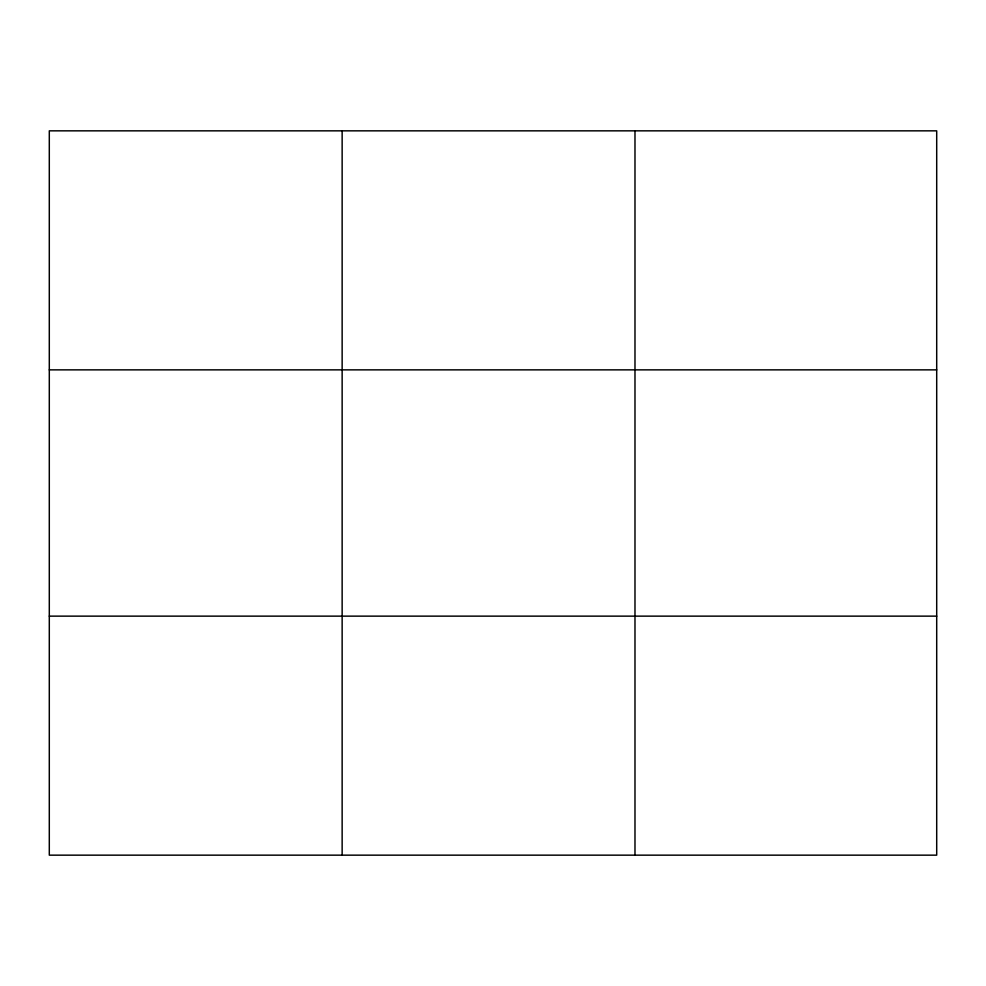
<?xml version="1.0" encoding="UTF-8"?>
<svg xmlns="http://www.w3.org/2000/svg" width="986" height="986" viewBox="0 0 986 986"><rect width="100%" height="100%" fill="white"/><g stroke="black" fill="none" stroke-linecap="round" stroke-linejoin="round"><path stroke-width="1.48" d="M342.142 855.158L342.142 130.842M634.984 855.158L634.984 130.842M936.7 616.139L936.7 855.158L49.3 855.158L49.3 130.842L936.7 130.842L936.7 616.139L49.3 616.139M49.3 369.861L936.7 369.861"/></g></svg>
